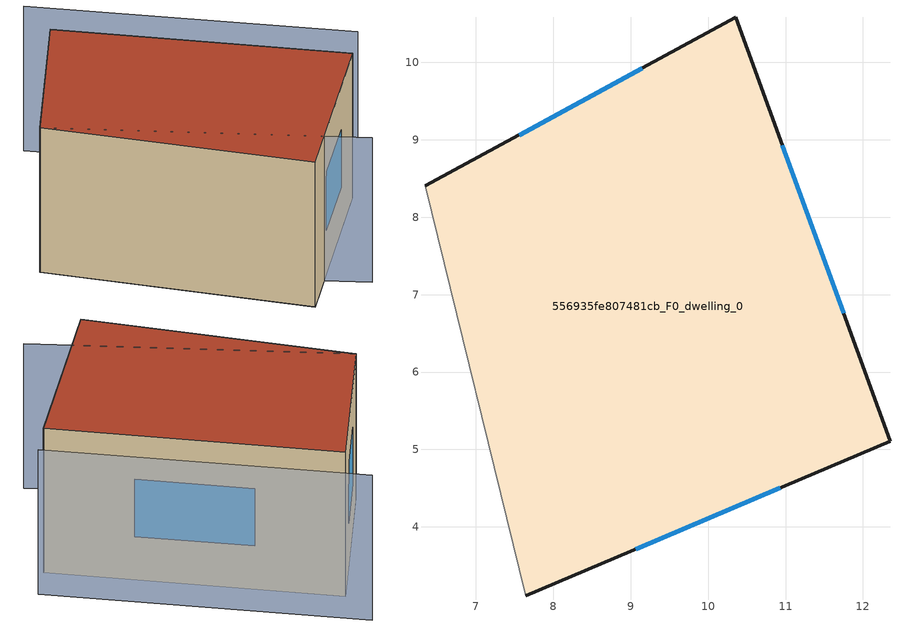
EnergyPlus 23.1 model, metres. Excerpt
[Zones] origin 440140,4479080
556935fe807481cb_F0_dwelling_0
 floor ground (EU_floor_Construction): 12.35,5.11 10.36,10.58 6.35,8.41 7.65,3.11 z0
 wall outside (EU_wall_Construction): 6.35,8.41 10.36,10.58 12.35,5.11 7.65,3.11 z0:3
 wall adiabatic (EU_wall_Construction): 7.65,3.11 6.35,8.41 z0:3
 window (EU_Window_Construction): 7.56,9.06 9.15,9.93 / 10.96,8.93 11.75,6.76 / 10.93,4.5 9.06,3.71 z0.91:2.09
 roof outside (EU_roof_Construction): 10.36,10.58 12.35,5.11 7.65,3.11 6.35,8.41 z3
shading: 6.35,8.41 9.18,2.78 / 13.24,5.53 11.02,11.56 z0:3
[Building]
EU S2 Campaign: North Axis=0; Terrain=City; Solar Distribution=FullExterior
[Site:Location]
Madrid: Latitude=40.5; Longitude=-3.5; Time Zone=1; Elevation=609
[SizingPeriod:WeatherFileDays]
AnnualSizingPeriod: Begin Month=1; Begin Day of Month=1; End Month=12; End Day of Month=31; Day of Week for Start Day=Monday; Use Weather File Daylight Saving Period=No; Use Weather File Rain and Snow Indicators=No
[MATERIAL]
EU_InternalMass_Material: Roughness=MediumRough; Thickness=0.1; Conductivity=1; Density=1800; Specific Heat=900; Thermal Absorptance=0.9; Solar Absorptance=0.7; Visible Absorptance=0.7
[MATERIAL:NOMASS] Roughness=MediumRough; Thermal Absorptance=0.9; Solar Absorptance=0.7; Visible Absorptance=0.7
Name | Thermal Resistance
EU_wall_NoMass | 0.461255
EU_roof_NoMass | 0.289352
EU_floor_NoMass | 1.25
[WINDOWMATERIAL:SIMPLEGLAZINGSYSTEM]
EU_Window_SimpleGlazing: UFactor=3.792; Solar Heat Gain Coefficient=0.85; Visible Transmittance=0.85
[CONSTRUCTION]
EU_wall_Construction: EU_wall_NoMass
EU_roof_Construction: EU_roof_NoMass
EU_floor_Construction: EU_floor_NoMass
EU_InternalMass_Construction: EU_InternalMass_Material
EU_Window_Construction: EU_Window_SimpleGlazing
[ZONE]
556935fe807481cb_F0_dwelling_0: Type=1; Multiplier=1; Ceiling Height=autocalculate; Volume=80.696; Floor Area=autocalculate; Part of Total Floor Area=Yes
[INTERNALMASS]
556935fe807481cb_F0_dwelling_0_EU_InternalMass: Construction=EU_InternalMass_Construction; Zone or ZoneList=556935fe807481cb_F0_dwelling_0; Surface Area=26.8986
[OTHEREQUIPMENT]
EU_Step8_InternalGain_556935fe807481cb_F0_dwelling_0_f000: Fuel Type=Electricity; Zone or ZoneList or Space or SpaceList=556935fe807481cb_F0_dwelling_0; Schedule=EU_Step8_GainSchedule_556935fe807481cb_F0_dwelling_0_f000; Design Level Calculation Method=Watts/Area; Power per Zone Floor Area=1; Fraction Latent=0; Fraction Radiant=0; Fraction Lost=0; Carbon Dioxide Generation Rate=0; EndUse Subcategory=EU_Step8_InternalGains
[ZONEVENTILATION:DESIGNFLOWRATE]
EU_ConstantAir_556935fe807481cb_F0_dwelling_0: Zone or ZoneList or Space or SpaceList=556935fe807481cb_F0_dwelling_0; Schedule=EU_AlwaysOn; Design Flow Rate Calculation Method=AirChanges/Hour; Air Changes per Hour=0.64; Ventilation Type=Natural; Fan Pressure Rise=0; Fan Total Efficiency=1; Constant Term Coefficient=1; Temperature Term Coefficient=0; Velocity Term Coefficient=0; Velocity Squared Term Coefficient=0; Minimum Indoor Temperature=-100; Maximum Indoor Temperature=100; Delta Temperature=-100; Minimum Outdoor Temperature=-100; Maximum Outdoor Temperature=100; Maximum Wind Speed=40
[HVACTEMPLATE:THERMOSTAT]
EU_HeatOnly_556935fe807481cb_F0_dwelling_0: Constant Heating Setpoint=20; Constant Cooling Setpoint=50
[HVACTEMPLATE:ZONE:IDEALLOADSAIRSYSTEM]
556935fe807481cb_F0_dwelling_0: Template Thermostat=EU_HeatOnly_556935fe807481cb_F0_dwelling_0; System Availability Schedule=EU_AlwaysOn; Maximum Heating Supply Air Temperature=50; Minimum Cooling Supply Air Temperature=13; Maximum Heating Supply Air Humidity Ratio=0.0156; Minimum Cooling Supply Air Humidity Ratio=0.0077; Heating Limit=NoLimit; Cooling Limit=NoLimit; Heating Availability Schedule=EU_AlwaysOn; Cooling Availability Schedule=EU_CoolingOff; Dehumidification Control Type=ConstantSensibleHeatRatio; Cooling Sensible Heat Ratio=0.7; Dehumidification Setpoint=60; Humidification Control Type=None; Humidification Setpoint=30; Outdoor Air Method=None; Outdoor Air Flow Rate per Person=0.00944; Outdoor Air Flow Rate per Zone Floor Area=0; Outdoor Air Flow Rate per Zone=0; Demand Controlled Ventilation Type=None; Outdoor Air Economizer Type=NoEconomizer; Heat Recovery Type=None; Sensible Heat Recovery Effectiveness=0.7; Latent Heat Recovery Effectiveness=0.65
[SIZING:ZONE]
556935fe807481cb_F0_dwelling_0: Zone Cooling Design Supply Air Temperature Input Method=SupplyAirTemperature; Zone Cooling Design Supply Air Temperature=13; Zone Heating Design Supply Air Temperature Input Method=SupplyAirTemperature; Zone Heating Design Supply Air Temperature=50; Zone Cooling Design Supply Air Humidity Ratio=0.008; Zone Heating Design Supply Air Humidity Ratio=0.008; Cooling Design Air Flow Method=DesignDay; Cooling Design Air Flow Rate=0; Cooling Minimum Air Flow per Zone Floor Area=0.000762; Cooling Minimum Air Flow=0; Cooling Minimum Air Flow Fraction=0.2; Heating Design Air Flow Method=DesignDay; Heating Design Air Flow Rate=0; Heating Maximum Air Flow per Zone Floor Area=0.002032; Heating Maximum Air Flow=0.141576; Heating Maximum Air Flow Fraction=0.3; Account for Dedicated Outdoor Air System=No; Dedicated Outdoor Air System Control Strategy=NeutralSupplyAir; Dedicated Outdoor Air Low Setpoint Temperature for Design=autosize; Dedicated Outdoor Air High Setpoint Temperature for Design=autosize; Zone Load Sizing Method=Sensible Load Only No Latent Load; Zone Latent Cooling Design Supply Air Humidity Ratio Input Method=HumidityRatioDifference; Zone Cooling Design Supply Air Humidity Ratio Difference=0.005; Zone Latent Heating Design Supply Air Humidity Ratio Input Method=HumidityRatioDifference; Zone Humidification Design Supply Air Humidity Ratio Difference=0.005
[SCHEDULE:CONSTANT]
Name | Hourly Value
EU_AlwaysOn | 1
EU_CoolingOff | 0
[SCHEDULE:FILE]
EU_Step8_GainSchedule_556935fe807481cb_F0_dwelling_0_f000: File=../../schedules/556935fe807481cb/556935fe807481cb_F0_dwelling_0_f000_gain.csv; Column Number=1; Rows to Skip at Top=0; Number of Hours of Data=8760; Column Separator=Comma; Interpolate to Timestep=No; Minutes per Item=60; Adjust Schedule for Daylight Savings=Yes
